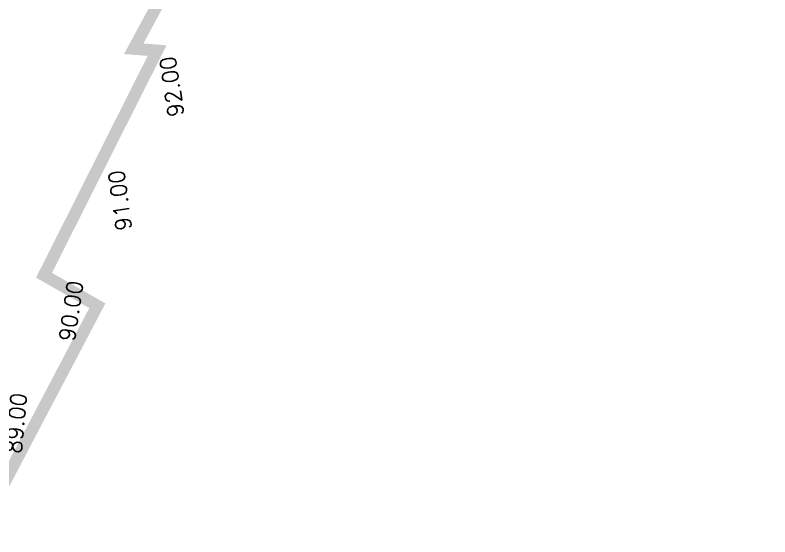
# Model space of a CAD drawing. Header units: metres. Extents: x 729358 to 732680, y 1423022 to 1426117.
# Drawn here: x 731527.8 to 731767.6, y 1424228.3 to 1424394.2 of the extents above; entities that cross this region are included whole.
import ezdxf

# ---------------------------------------------------------------- set-up
doc = ezdxf.new("R2010")
doc.units = ezdxf.units.M
doc.header["$MEASUREMENT"] = 0
doc.linetypes.add('PHANTOM', pattern=[2.5, 1.25, -0.25, 0.25, -0.25, 0.25, -0.25])
for name, color, linetype in [('36Bound', 6, 'PHANTOM'), ('ACAD_WHA ล่าสุด_พิกัดโครงการ$0$C-TOPO-MAJR', 9, 'Continuous'), ('ACAD_WHA ล่าสุด_พิกัดโครงการ$0$C-TOPO-MINR', 8, 'Continuous')]:
    doc.layers.add(name, color=color, linetype=linetype)
doc.styles.add('ACAD_WHA ล่าสุด_พิกัดโครงการ$0$Standard', font='simplex.shx')

msp = doc.modelspace()

# ---------------------------------------------------------------- texts
at = {"layer": 'ACAD_WHA ล่าสุด_พิกัดโครงการ$0$C-TOPO-MAJR', "color": 1, "linetype": 'Continuous', "lineweight": -3, "extrusion": (-1.32336e-07, 8.68819e-08, 1), "insert": (731545.56, 1424300.12, 90), "char_height": 5, "width": 20.2, "attachment_point": 5, "text_direction": (0.147258, 0.989098, 0), "style": 'ACAD_WHA ล่าสุด_พิกัดโครงการ$0$Standard', "bg_fill": 3, "box_fill_scale": 1.127, "bg_fill_color": 256, "bg_fill_true_color": 13158600, "bg_fill_transparency": 0}
msp.add_mtext('90.00', dxfattribs=at)
at = {"layer": 'ACAD_WHA ล่าสุด_พิกัดโครงการ$0$C-TOPO-MINR', "color": 7, "linetype": 'Continuous', "lineweight": -3, "extrusion": (-1.32336e-07, 8.68819e-08, 1), "char_height": 5, "attachment_point": 5, "style": 'ACAD_WHA ล่าสุด_พิกัดโครงการ$0$Standard', "bg_fill": 3, "box_fill_scale": 1.127, "bg_fill_color": 256, "bg_fill_true_color": 13158600, "bg_fill_transparency": 0}
for s, insert, width, text_direction in [('92.00', (731577.56, 1424371.47, 92), 20.2, (-0.148085, 0.988975, 0)), ('91.00', (731561.12, 1424335.27, 91), 19.2381, (-0.134182, 0.990957, 0)), ('89.00', (731528.12, 1424264.44, 89), 20.2, (0.092183, 0.995742, 0))]:
    msp.add_mtext(s, dxfattribs=dict(at, insert=insert, width=width, text_direction=text_direction))

# ---------------------------------------------------------------- next in the draw order: linework, layer by layer
at = {"layer": '36Bound', "const_width": 3.84, "flags": 128}
msp.add_lwpolyline([(732033.97, 1425142.5), (732056.28, 1425177.43), (732059.75, 1425182.84), (732054.96, 1425195.58), (732049.46, 1425211.41), (732054.13, 1425233.8), (732038.48, 1425248.17), (731970.82, 1425311.11), (731823.66, 1425415.98), (731753.2, 1425490.22), (731675.22, 1425546.37), (731654.76, 1425545.76), (731503.63, 1425643.29), (731526.9, 1425697.13), (731385.11, 1425783.91), (731330.5, 1425741.53), (731265.31, 1425699.61), (731209.65, 1425530.6), (731208.39, 1425526.78), (731174.51, 1425279.17), (731153.78, 1425073.71), (731169.63, 1424901.84), (731235.88, 1424899.8), (731330.85, 1424934.64), (731331.27, 1424889.12), (731294.07, 1424865.76), (731515.47, 1424768.08), (731513.92, 1424735.5), (731375.24, 1424749.98), (731314.91, 1424742.59), (731311.35, 1424605.16), (731484, 1424610.94), (731478.56, 1424569.27), (731474.98, 1424534.04), (731374.34, 1424529.51), (731340.65, 1424518.34), (731345.5, 1424468.86), (731343.36, 1424440.54), (731340.73, 1424402.91), (731352.65, 1424315.15), (731473.35, 1424267.09), (731502.45, 1424249.93), (731504.38, 1424238.38), (731516.71, 1424230.95), (731524.15, 1424245.12), (731527.87, 1424252.2), (731535.32, 1424266.36), (731542.76, 1424280.53), (731546.48, 1424287.61), (731553.92, 1424301.77), (731536.97, 1424311.46), (731572.9, 1424382.89), (731565.47, 1424383.49), (731585.35, 1424420.24), (731581.34, 1424422.47), (731587.97, 1424448.68), (731592.91, 1424447.87), (731597.04, 1424463.75), (731641.24, 1424440.16), (731648.88, 1424454.39), (731631.44, 1424464.66), (731658.67, 1424523.44), (731615.16, 1424533.98), (731601.34, 1424537), (731613.15, 1424560.55), (731615.37, 1424564.98), (731605.22, 1424569.29), (731612.63, 1424585.14), (731678.43, 1424557.21), (731698.28, 1424595.86), (731719.25, 1424631.42), (731741.47, 1424666.98), (731760.7, 1424701.7), (731779.04, 1424734.74), (731800.86, 1424768.94), (731802.48, 1424771.46), (731823.33, 1424803.83), (731861.36, 1424870.45), (731865.12, 1424875.85), (731926.84, 1425020.53), (731969.3, 1425089.46), (732400.54, 1424837.75), (732440.74, 1424908.75)], close=True, dxfattribs=at)

doc.saveas('drawing.dxf')
